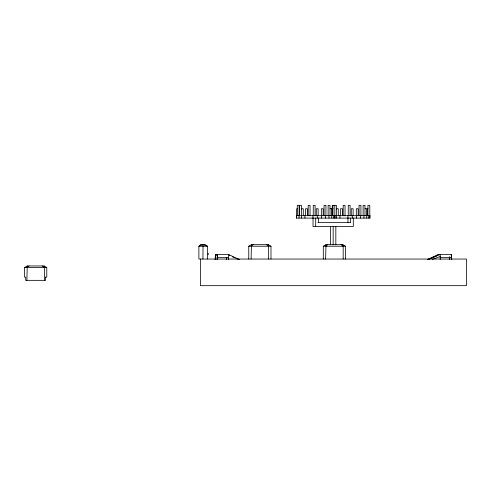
<?xml version="1.0" encoding="UTF-8"?>
<svg xmlns="http://www.w3.org/2000/svg" width="491" height="491" viewBox="0 0 491 491"><rect width="100%" height="100%" fill="white"/><g stroke="black" fill="none" stroke-linecap="round" stroke-linejoin="round"><path stroke-width="0.74" d="M217.292 259.665L217.292 254.436L215.389 255.946L215.819 259.678M207.411 259.045L207.411 246.23L203.035 244.671L202.943 259.045M215.083 259.678L215.512 254.436L228.376 254.436L239.424 259.555M26.895 280.343L27.22 265.969L44.11 265.969L46.774 267.527L46.774 277.151L45.393 277.151M251.104 259.045L251.429 244.671L268.319 244.671L270.983 246.23L270.983 259.045M325.637 259.045L325.963 244.671L342.853 244.671L345.523 246.23L345.523 259.045M451.751 259.678L451.321 254.436L438.463 254.436L436.56 255.946L428.931 259.352M26.895 267.527L29 265.969M251.104 246.23L253.209 244.671M325.637 246.23L327.743 244.671M45.602 277.151L45.602 280.343L25.722 280.343L25.722 277.151L24.55 277.151L24.55 267.527L27.22 265.969M248.759 259.045L248.759 246.23L251.429 244.671M323.299 259.045L323.299 246.23L325.963 244.671M427.416 259.555L438.463 254.436M428.14 259.401L440.237 254.436L440.237 259.5M203.035 244.671L198.88 246.23L198.88 259.045L466.45 259.045L466.45 285.67L200.389 285.67L200.389 259.045M432.362 259.383L440.237 256.529M297.386 208.73L296.73 208.73L296.73 215.69M329.995 208.73L333.156 208.73M364.985 208.73L366.832 208.73L366.832 215.69M368.084 208.73L367.188 208.73L367.188 215.69M317.947 222.619L350.635 222.619L350.635 218.059M248.759 246.23L270.983 246.23M323.299 246.23L345.523 246.23M216.991 257.37L228.376 257.37M439.936 257.37L451.321 257.37M24.55 267.527L46.774 267.527M232.384 256.811L234.489 257.671M235.895 258.248L238.7 259.401M341.073 244.671L343.178 246.23L343.178 259.045M266.533 244.671L268.638 246.23L268.638 259.045M42.324 265.969L44.429 267.527L44.429 280.343M229.806 255.565L228.376 254.436L228.376 259.5M342.853 244.671L343.178 246.23M268.319 244.671L268.638 246.23M44.11 265.969L44.429 267.527M336.605 215.69L336.617 218.102M301.615 215.69L301.627 218.102M449.547 256.676L449.547 259.665M451.321 254.436L451.321 259.5M449.547 257.37L449.547 259.5M369.815 218.102L369.778 205.33L367.931 205.33L367.931 215.69M368.729 215.69L368.729 218.102M366.734 215.69L366.746 218.102M364.985 215.69L364.973 205.33L363.119 205.33L363.119 215.69M363.941 215.69L363.941 218.102M360.916 215.69L360.916 205.33L359.062 205.33L359.062 215.69M360.474 215.69L360.474 218.102M358.166 215.69L358.166 208.73L356.313 208.73L356.313 215.69M356.521 215.69L356.521 218.102M353.299 218.01L353.299 226.541L313.031 226.541L313.031 218.01M353.121 215.69L353.121 208.73L351.268 208.73L351.268 215.69M352.28 215.69L352.28 218.102M350.101 215.69L350.101 205.33L348.248 205.33L348.248 215.69M347.966 218.059L347.966 222.619M347.953 215.69L347.953 218.102M345.038 215.69L345.038 205.33L343.184 205.33L343.184 215.69M342.393 215.69L342.393 208.73L340.539 208.73L340.539 215.69M339.919 215.69L339.919 218.102M338.274 215.69L338.274 208.73L336.427 208.73L336.427 215.69M336.378 209.031L336.378 205.33L332.266 205.33L332.266 215.69M335.832 226.541L335.832 244.88M334.96 215.69L334.96 218.102M334.794 205.33L334.831 218.102M333.739 215.69L333.739 218.102M333.162 226.541L333.162 244.88M332.941 205.33L332.941 215.69M332.198 208.73L332.198 215.69M331.842 208.73L331.842 215.69M331.75 215.69L331.756 218.102M330.498 226.541L330.498 244.88M329.995 215.69L329.983 205.33L328.129 205.33L328.129 215.69M328.952 215.69L328.952 218.102M325.926 215.69L325.926 205.33L324.072 205.33L324.072 215.69M325.49 215.69L325.49 218.102M323.176 215.69L323.176 208.73L321.323 208.73L321.323 215.69M321.531 215.69L321.531 218.102M318.364 218.059L318.364 222.619M318.131 215.69L318.131 208.73L316.278 208.73L316.278 215.69M317.29 215.69L317.29 218.102M315.695 218.01L315.695 226.541M315.112 215.69L315.112 205.33L313.258 205.33L313.258 215.69M312.963 215.69L312.963 218.102M310.048 215.69L310.048 205.33L308.195 205.33L308.195 215.69M307.403 215.69L307.403 208.73L305.549 208.73L305.549 215.69M304.929 215.69L304.929 218.102M303.285 215.69L303.285 208.73L301.437 208.73L301.437 215.69M301.394 209.031L301.394 205.33L299.541 205.33L299.541 215.69M299.123 215.69L299.123 205.33L297.276 205.33L297.276 215.69M299.031 215.69L299.031 218.102M296.564 215.69L296.564 218.102M226.596 257.37L226.596 259.5M217.292 254.436L217.292 259.5M215.512 254.436L215.512 257.37M208.215 253.288L208.215 254.804M200.844 244.671L198.88 246.23L207.411 246.23L205.447 244.671L200.844 244.671M369.944 215.69L296.435 215.69L296.435 218.102L369.944 218.102L369.944 215.69"/></g></svg>
